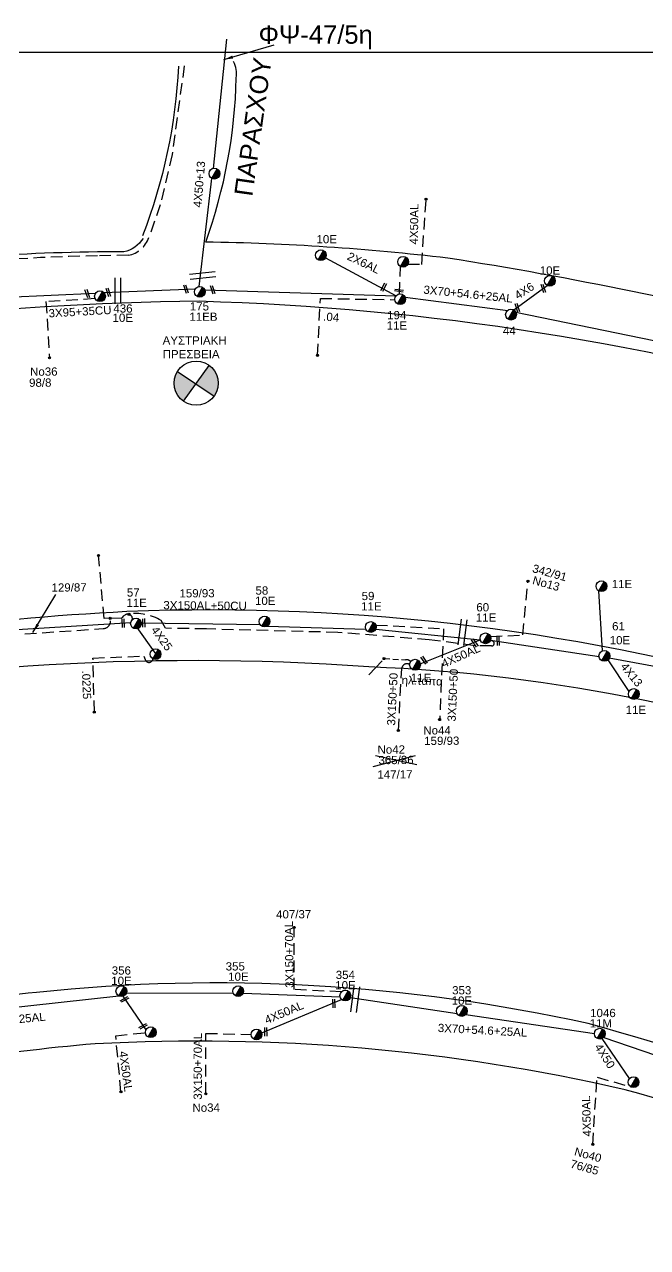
# Model space of a CAD drawing. Header units: millimetres. Extents: x 875 to 3140, y 727 to 1775.
# Drawn here: x 2212.3 to 2348.5, y 1494.8 to 1762.1 of the extents above; entities that cross this region are included whole.
import ezdxf
from ezdxf.enums import TextEntityAlignment as Align

# ---------------------------------------------------------------- set-up
doc = ezdxf.new("R2010")
doc.units = ezdxf.units.MM
doc.linetypes.add('DASHED', pattern=[19.05, 12.7, -6.35])
for name, color, linetype in [('Άγνωστα', 7, 'Continuous'), ('Γέφυρες Εναερίου Δικτύου', 7, 'Continuous'), ('Γυμνά εναέρια ΧΤ (3Φ)   4x50AL', 7, 'Continuous'), ('Γυμνά εναέρια ΧΤ και ΦΟΠ (3Φ)   4x50+16AL', 7, 'Continuous'), ('Εναέρια παροχή ΧΤ 4x25', 7, 'SYN_LINE'), ('Επιγραφές - Σχήματα', 7, 'Continuous'), ('Καλώδια ΧΤ   2x6AL', 7, 'DASHED'), ('Καλώδια ΧΤ   3x150+50AL', 7, 'DASHED'), ('Καλώδια ΧΤ   3x150+50CU', 7, 'DASHED'), ('Καλώδια ΧΤ   3x150+70AL', 7, 'DASHED'), ('Καλώδια ΧΤ   3x150AL+50CU', 7, 'DASHED'), ('Καλώδια ΧΤ   3x95+35CU', 7, 'DASHED'), ('Καλώδια ΧΤ   4x50+13', 7, 'Continuous'), ('Μηχανική τομή', 7, 'Continuous'), ('Στύλος ΦΜ', 7, 'Continuous'), ('Στύλος ΦΜ @ 1', 7, 'Continuous'), ('Συνδέσεις', 7, 'Continuous'), ('Συνεστραμμένα ΧΤ   3x70+54.6+25AL', 7, 'SYN_LINE'), ('Τομή', 7, 'Continuous'), ('Υπόβαθρο ΔΕΗ', 7, 'Continuous'), ('Υπόγεια Καλώδια Δικτύου ΧΤ   .04', 7, 'DASHED'), ('Υπόγεια καλώδια Παροχών ΧΤ   .0225', 7, 'DASHED'), ('Υπόγεια καλώδια Παροχών ΧΤ   4x6', 7, 'DASHED')]:
    doc.layers.add(name, color=color, linetype=linetype)
doc.styles.add('ar', font='arial.ttf')
doc.styles.get("Standard").update_dxf_attribs({"font": 'arial.ttf'})
doc.linetypes.add('SYN_LINE', pattern='A,0.5,-0.0001,["/\\/\\/\\/",Standard,S=0.1,R=0,X=0,Y=-0.05],-0.25', length=0.7501)
doc.dimstyles.new('ISO-25', dxfattribs={"dimtxt": 2.5, "dimasz": 2.5, "dimexe": 1.25, "dimexo": 0.625, "dimtad": 1, "dimtxsty": 'Standard', "dimcen": 2.5, "dimadec": 0, "dimazin": 0, "dimtfac": 1, "dimtmove": 0, "dimatfit": 3, "dimfxl": 1, "dimarcsym": 0})

# ---------------------------------------------------------------- blocks, each defined once
blk = doc.blocks.new('ΥΠΑΡΧΩΝ ΤΣΙΜΕΝΤΕΝΙΟΣ ΣΤΥΛΟΣ')
at = {"layer": 'Στύλος ΦΜ'}
blk.add_hatch(color=256, dxfattribs=at).paths.add_polyline_path([(-1.29, -2.28, 0.574793), (2.62, 0, 0.268822), (1.3, 2.27)])
blk.add_line((-1.29, -2.28), (1.3, 2.27), dxfattribs=at)
blk.add_circle((0, 0), 2.62, dxfattribs=at)
at = {"layer": 'Στύλος ΦΜ', "flags": 4}
for tag, p in [('ΑΡΙΘΜΟΣ', (-4.68, 8.05)), ('ΤΥΠΟΣ', (-4.91, 3.03))]:
    blk.add_attdef(tag, p, '', height=4, dxfattribs=at)
blk = doc.blocks.new('ΤΟΜΗ')
at = {"layer": 'Τομή', "ltscale": 40}
for p, q in [((-5.68, 0), (5.68, 0)), ((5.68, -2.33), (-5.68, -2.33))]:
    blk.add_line(p, q, dxfattribs=at)
blk = doc.blocks.new('ΜΗΧΑΝΙΚΗ ΤΟΜΗ')
at = {"layer": 'Μηχανική τομή', "ltscale": 40}
for p, q in [((-1.89, 0.78), (1.89, 0.78)), ((1.89, 0), (-1.89, 0))]:
    blk.add_line(p, q, dxfattribs=at)
blk = doc.blocks.new('_ΣΥΝΔΕΣΗ')
at = {"layer": 'Συνδέσεις', "linetype": 'SYN_LINE', "ltscale": 40}
blk.add_hatch(color=256, dxfattribs=at).paths.add_polyline_path([(0.5, -0.01, 1), (-0.5, -0.01, 1)])
at = {"layer": 'Συνδέσεις'}
blk.add_circle((0, -0.01), 0.5, dxfattribs=at)

msp = doc.modelspace()

# ---------------------------------------------------------------- hatches: boundary and pattern name
at = {"layer": 'Επιγραφές - Σχήματα'}
h = msp.add_hatch(color=1, dxfattribs=at)
h.paths.add_polyline_path([(2252.68, 1687.61), (2249.78, 1683.54), (2253.74, 1680.87, 0.158648), (2254.66, 1683.71, 0.239646)])
h.paths.add_polyline_path([(2249.78, 1683.54), (2245.74, 1686.27, 0.140748), (2245.01, 1683.71, 0.245453), (2247.08, 1679.75)])

# ---------------------------------------------------------------- linework, layer by layer
at = {"layer": 'Γέφυρες Εναερίου Δικτύου', "color": 85, "linetype": 'DASHED', "ltscale": 0.2}
for points in [[(2231.03, 1632.31), (2229.7, 1632.3), (2228.51, 1646.05)], [(2314.2, 1628.32), (2321.23, 1628.67), (2322.39, 1640.44)]]:
    msp.add_lwpolyline(points, dxfattribs=at)
at = {"layer": 'Γέφυρες Εναερίου Δικτύου', "color": 85}
for points in [[(2338.64, 1625.19), (2337.85, 1638.3)], [(2339.87, 1623.23), (2344.44, 1616.28)]]:
    msp.add_lwpolyline(points, dxfattribs=at)
at = {"layer": 'Γυμνά εναέρια ΧΤ (3Φ)   4x50AL', "color": 151, "linetype": 'DASHED', "ltscale": 0.2}
msp.add_lwpolyline([(2296.14, 1709.75), (2299.14, 1709.69), (2300.11, 1723.95)], dxfattribs=at)
at = {"layer": 'Γυμνά εναέρια ΧΤ (3Φ)   4x50AL', "color": 85, "ltscale": 0.2}
msp.add_lwpolyline([(2298.84, 1622.33), (2311.96, 1627.59)], dxfattribs=at)
at = {"layer": 'Γυμνά εναέρια ΧΤ (3Φ)   4x50AL', "color": 2, "ltscale": 0.2}
for points in [[(2233.83, 1549.68), (2238.85, 1542.35)], [(2264.16, 1541.66), (2281.62, 1549.01)]]:
    msp.add_lwpolyline(points, dxfattribs=at)
at = {"layer": 'Γυμνά εναέρια ΧΤ (3Φ)   4x50AL', "color": 2, "linetype": 'DASHED', "ltscale": 0.2}
msp.add_lwpolyline([(2233.39, 1528.82), (2232.25, 1541.07), (2238.73, 1541.71)], dxfattribs=at)
at = {"layer": 'Γυμνά εναέρια ΧΤ (3Φ)   4x50AL', "color": 173, "ltscale": 0.2}
msp.add_lwpolyline([(2344.59, 1531.7), (2338.58, 1540.44)], dxfattribs=at)
at = {"layer": 'Γυμνά εναέρια ΧΤ (3Φ)   4x50AL', "color": 173, "linetype": 'DASHED', "ltscale": 0.2}
msp.add_lwpolyline([(2336.55, 1517.32), (2337.47, 1532), (2344.89, 1529.89)], dxfattribs=at)
at = {"layer": 'Γυμνά εναέρια ΧΤ και ΦΟΠ (3Φ)   4x50+16AL', "color": 27}
for points in [[(2208.28, 1629.72), (2235.52, 1631.36)], [(2237.85, 1631.3), (2263.82, 1630.94)], [(2265.44, 1630.62), (2286.94, 1629.92)], [(2289.09, 1629.94), (2311.96, 1627.59)]]:
    msp.add_lwpolyline(points, dxfattribs=at)
at = {"layer": 'Γυμνά εναέρια ΧΤ και ΦΟΠ (3Φ)   4x50+16AL', "color": 85}
for points in [[(2314.19, 1627.54), (2337.91, 1623.96)], [(2340.16, 1623.64), (2363.05, 1619.48)]]:
    msp.add_lwpolyline(points, dxfattribs=at)
at = {"layer": 'Εναέρια παροχή ΧΤ 4x25', "color": 27, "ltscale": 10}
msp.add_lwpolyline([(2236.49, 1630.79), (2241, 1624.44)], dxfattribs=at)
at = {"layer": 'Επιγραφές - Σχήματα'}
msp.add_lwpolyline([(892.09, 1756.08), (2890.24, 1756.08), (2890.24, 1756.08)], dxfattribs=at)
at = {"layer": 'Επιγραφές - Σχήματα', "color": 1}
for points in [[(2247.08, 1679.75), (2252.68, 1687.61)], [(2245.74, 1686.27), (2253.74, 1680.87)]]:
    msp.add_lwpolyline(points, dxfattribs=at)
msp.add_circle((2249.83, 1683.71), 4.83, dxfattribs=at)
at = {"layer": 'Καλώδια ΧΤ   2x6AL', "color": 151, "linetype": 'SYN_LINE', "ltscale": 20}
msp.add_line((2278.14, 1711.13), (2293.53, 1702.83), dxfattribs=at)
at = {"layer": 'Καλώδια ΧΤ   2x6AL', "color": 151, "ltscale": 0.2}
msp.add_line((2294.3, 1703.24), (2294.49, 1709.22), dxfattribs=at)
at = {"layer": 'Καλώδια ΧΤ   3x150+50AL', "color": 27, "linetype": 'DASHED', "ltscale": 0.2}
msp.add_lwpolyline([(2289.11, 1630.84), (2303.91, 1630.04), (2303.08, 1610.17)], dxfattribs=at)
at = {"layer": 'Καλώδια ΧΤ   3x150+50CU', "color": 85, "ltscale": 0.2}
msp.add_lwpolyline([(2150.57, 1623.12), (2150.71, 1622.15, 0.486216), (2152.74, 1621), (2178.43, 1625.27), (2200.96, 1628.12), (2229.53, 1630.05, 0.49466), (2231.03, 1632.31), (2233.62, 1632.39), (2234.1, 1632.9, -0.736401), (2235.88, 1632.04)], format="xyb", dxfattribs=at)
at = {"layer": 'Καλώδια ΧΤ   3x150+70AL', "color": 2, "ltscale": 0.2}
for points in [[(2281.59, 1550.65), (2271.26, 1551.15), (2271.26, 1564.74)], [(2251.96, 1528.36), (2251.96, 1541.58), (2261.85, 1541.36)]]:
    msp.add_lwpolyline(points, dxfattribs=at)
at = {"layer": 'Καλώδια ΧΤ   3x150AL+50CU', "color": 133, "ltscale": 0.2}
msp.add_lwpolyline([(2247.23, 1753.08), (2244.56, 1733.7), (2241.97, 1722.72), (2239.47, 1715.53, -0.265081), (2235.02, 1711.66), (2228.23, 1711.58, 0.050184), (2129.84, 1699.5, -0.562549), (2123.05, 1706.53, 0.221272), (2123.53, 1744.84, -0.018008), (2119.81, 1753.97, -1.43092)], format="xyb", dxfattribs=at)
at = {"layer": 'Καλώδια ΧΤ   3x150AL+50CU', "color": 85, "ltscale": 0.2}
for points in [[(2314.19, 1627.54), (2314.75, 1627.32, -0.757119), (2314.42, 1626.27), (2310.82, 1626.32), (2300.75, 1627.62), (2280.82, 1629.22), (2252.08, 1629.98), (2243.13, 1630.14), (2242.18, 1631.81, 0.176659), (2234.95, 1633.22, 2.147681)], [(2294.05, 1607.78), (2294.79, 1621.32, -0.569518), (2296.5, 1622.21, 0.284651)]]:
    msp.add_lwpolyline(points, format="xyb", dxfattribs=at)
at = {"layer": 'Καλώδια ΧΤ   3x150AL+50CU', "color": 0, "linetype": 'DASHED', "ltscale": 0.1}
msp.add_lwpolyline([(2290.92, 1623.5), (2295.54, 1623.24)], dxfattribs=at)
msp.add_arc((2295.81, 1622.1), 1.17, 39.5157, 103.1745, dxfattribs=at)
at = {"layer": 'Καλώδια ΧΤ   3x95+35CU', "color": 6, "ltscale": 0.2}
msp.add_lwpolyline([(2227.74, 1702.19), (2217, 1701.55), (2217.76, 1689.27)], dxfattribs=at)
at = {"layer": 'Καλώδια ΧΤ   4x50+13', "color": 1}
for p, q in [((2253.59, 1730.67), (2256.55, 1758.93)), ((2250.51, 1704.85), (2253.24, 1728.49))]:
    msp.add_line(p, q, dxfattribs=at)
at = {"layer": 'Συνεστραμμένα ΧΤ   3x70+54.6+25AL', "color": 6, "ltscale": 20}
msp.add_lwpolyline([(2208.44, 1702.52), (2227.83, 1703.38)], dxfattribs=at)
at = {"layer": 'Συνεστραμμένα ΧΤ   3x70+54.6+25AL', "color": 151, "ltscale": 20}
for points in [[(2229.61, 1703.57), (2249.63, 1704.32)], [(2251.72, 1704.09), (2293.53, 1702.83)], [(2295.53, 1702.5), (2317.94, 1699.63)], [(2319.7, 1699.26), (2363.75, 1690.22)]]:
    msp.add_lwpolyline(points, dxfattribs=at)
at = {"layer": 'Συνεστραμμένα ΧΤ   3x70+54.6+25AL', "color": 2, "ltscale": 20}
for points in [[(2200.37, 1546.22), (2232.9, 1549.78)], [(2234.58, 1550.38), (2257.88, 1550.46)], [(2260.11, 1550.38), (2281.32, 1549.54)]]:
    msp.add_lwpolyline(points, dxfattribs=at)
at = {"layer": 'Συνεστραμμένα ΧΤ   3x70+54.6+25AL', "color": 173, "ltscale": 20}
for points in [[(2283.55, 1549.4), (2306.87, 1545.9)], [(2308.77, 1545.69), (2336.91, 1541.56)], [(2338.94, 1540.7), (2384.35, 1525.16)]]:
    msp.add_lwpolyline(points, dxfattribs=at)
at = {"layer": 'Υπόβαθρο ΔΕΗ'}
for points in [[(2402.49, 1748.82), (2386.31, 1694.94), (2385.19, 1694.53, 0.023836), (2304.83, 1711.05, 0.025244), (2251.91, 1714.55, 0.080631), (2258.6, 1750.43, 0.153096), (2257.99, 1754.04)], [(2238.21, 1715.37, -0.218613), (2234.01, 1712.43, 0.033459), (2172.63, 1708.33, 0.00304), (2127.16, 1700.37, -0.439769), (2124.22, 1705.18, -0.141543), (2125.79, 1709.38, 0.16288), (2126.51, 1739.94, 0.071359), (2120.72, 1753.85, 0.71501)], [(2245.97, 1753.02, -0.079799), (2238.11, 1715.92, -0.157449)], [(2514.41, 1625.59), (2481, 1569.57, 0.059767), (2383.83, 1615.34, 0.081298), (2234.7, 1633.78, 0.034826), (2139.17, 1622.01), (2130.67, 1624.57), (2114.23, 1679.42), (2116.66, 1685.68, -0.055188), (2250.49, 1701.68, -0.064496), (2398.15, 1678.3, -0.060424), (2514.41, 1625.59, -1.462523)], [(2475.3, 1560.07), (2440.57, 1502.41, 0.054923), (2335.55, 1543.7, 0.080919), (2214.94, 1550.53, 0.031708), (2157.17, 1540.61), (2153.99, 1542.66), (2135.84, 1606.5), (2139.21, 1611.64, -0.070138), (2287.6, 1621.75, -0.083744), (2406.95, 1596.88, -0.033469), (2475.3, 1560.07, -7.744932)], [(2163.41, 1528.84, 0.415674), (2159.81, 1523.44, 0.007297), (2180.17, 1454.04, -0.057165), (2261.02, 1461.24, -0.088469), (2368.73, 1434.32, -0.016132), (2392.81, 1423.21, 0.007039), (2434.59, 1491.97, 0.056666), (2343.65, 1529.26, 0.069942), (2227.76, 1539.29, 0.03846), (2163.41, 1528.84, 8.500528)]]:
    msp.add_lwpolyline(points, format="xyb", dxfattribs=at)
at = {"layer": 'Υπόβαθρο ΔΕΗ', "ltscale": 40}
for points in [[(2288.5, 1599.95), (2297.78, 1602.3)], [(2289.04, 1602.32), (2298.06, 1600.33)]]:
    msp.add_lwpolyline(points, dxfattribs=at)
at = {"layer": 'Υπόγεια Καλώδια Δικτύου ΧΤ   .04', "color": 151, "ltscale": 0.2}
msp.add_lwpolyline([(2276.39, 1689.8), (2276.98, 1702.24), (2293.26, 1701.96)], dxfattribs=at)
at = {"layer": 'Υπόγεια καλώδια Παροχών ΧΤ   .0225', "color": 27, "ltscale": 0.2}
msp.add_lwpolyline([(2227.58, 1611.81), (2227.27, 1623.62), (2238.41, 1624.06), (2238.67, 1623.28, 0.799089), (2240.38, 1623.45, 1.797224)], format="xyb", dxfattribs=at)
at = {"layer": 'Υπόγεια καλώδια Παροχών ΧΤ   4x6', "color": 151, "linetype": 'SYN_LINE', "ltscale": 10}
msp.add_lwpolyline([(2319.25, 1699.73), (2326.58, 1705.06)], dxfattribs=at)

# ---------------------------------------------------------------- block references
at = {"layer": 'Μηχανική τομή'}
for p, xscale, yscale, zscale, rotation in [((2225.82, 1703.24), 0.5000000000000628, 0.5000000000000628, 0.5000000000000628, 288.1819623035607), ((2230.45, 1703.5), 0.5000000000000628, 0.5000000000000628, 0.5000000000000628, 288.1819623035607), ((2247.41, 1704.21), 0.5000000000000628, 0.5000000000000628, 0.5000000000000628, 288.1819623035607), ((2253.26, 1704.08), 0.5000000000000628, 0.5000000000000628, 0.5000000000000628, 288.1819623035607), ((2290.99, 1704.61), 0.5000000000000454, 0.5000000000000454, 0.5000000000000454, 63.12984865240207), ((2294.14, 1703.77), 0.5000000000001037, 0.5000000000001037, 0.5000000000001037, 352.1029234325997), ((2325.57, 1704.36), 0.5000000000000628, 0.5000000000000628, 0.5000000000000628, 288.1819623035607), ((2319.87, 1700.15), 0.5000000000000628, 0.5000000000000628, 0.5000000000000628, 288.1819623035607), ((2234.05, 1631.24), 0.4999999999998564, 0.4999999999998564, 0.4999999999998564, 91.85555854086383), ((2238.56, 1631.3), 0.4999999999998564, 0.4999999999998564, 0.4999999999998564, 91.85555854086383), ((2310.92, 1627.02), 0.4999999999997878, 0.4999999999997878, 0.4999999999997878, 124.5864946100101), ((2316.07, 1627.32), 0.4999999999998564, 0.4999999999998564, 0.4999999999998564, 91.85555854086383), ((2299.82, 1623.26), 0.4999999999997878, 0.4999999999997878, 0.4999999999997878, 124.5864946100101), ((2234.25, 1548.83), 0.4999999999998346, 0.4999999999998346, 0.4999999999998346, 28.42412929513017), ((2280.13, 1548.13), 0.4999999999998564, 0.4999999999998564, 0.4999999999998564, 91.85555854086383), ((2238.31, 1542.94), 0.4999999999998346, 0.4999999999998346, 0.4999999999998346, 28.42412929513017), ((2265.24, 1541.9), 0.4999999999998564, 0.4999999999998564, 0.4999999999998564, 91.85555854086383)]:
    msp.add_blockref('ΜΗΧΑΝΙΚΗ ΤΟΜΗ', p, dxfattribs=dict(at, xscale=xscale, yscale=yscale, zscale=zscale, rotation=rotation))
at = {"layer": 'Στύλος ΦΜ @ 1', "ltscale": 40, "xscale": 0.4499999999998181, "yscale": 0.4499999999998181, "zscale": 0.4499999999998181}
for p in [(2253.82, 1729.52), (2295.07, 1710.25), (2240.96, 1624.47), (2239.91, 1541.82), (2263.03, 1541.34), (2345.47, 1530.92)]:
    msp.add_blockref('ΥΠΑΡΧΩΝ ΤΣΙΜΕΝΤΕΝΙΟΣ ΣΤΥΛΟΣ', p, dxfattribs=at)
at = {"layer": 'Στύλος ΦΜ @ 1', "ltscale": 40}
ref = msp.add_blockref('ΥΠΑΡΧΩΝ ΤΣΙΜΕΝΤΕΝΙΟΣ ΣΤΥΛΟΣ', (2277.1, 1711.69), dxfattribs=dict(at, xscale=0.4499999999998181, yscale=0.4499999999998181, zscale=0.4499999999998181))
ref.add_attrib('ΤΥΠΟΣ', '10E', (2276.14, 1714.29), dxfattribs={"layer": 'Στύλος ΦΜ', "height": 1.8, "flags": 4})
ref = msp.add_blockref('ΥΠΑΡΧΩΝ ΤΣΙΜΕΝΤΕΝΙΟΣ ΣΤΥΛΟΣ', (2327.17, 1706.08), dxfattribs=dict(at, xscale=0.4499999999998181, yscale=0.4499999999998181, zscale=0.4499999999998181))
ref.add_attrib('ΤΥΠΟΣ', '10E', (2324.95, 1707.44), dxfattribs={"layer": 'Στύλος ΦΜ', "height": 1.8, "flags": 4})
ref = msp.add_blockref('ΥΠΑΡΧΩΝ ΤΣΙΜΕΝΤΕΝΙΟΣ ΣΤΥΛΟΣ', (2228.8, 1702.71), dxfattribs=dict(at, xscale=0.4499999999998181, yscale=0.4499999999998181, zscale=0.4499999999998181))
ref.add_attrib('ΤΥΠΟΣ', '10E', (2231.55, 1697.12), dxfattribs={"layer": 'Στύλος ΦΜ', "height": 1.8, "flags": 4})
ref.add_attrib('ΑΡΙΘΜΟΣ', '436', (2231.73, 1699.14), dxfattribs={"layer": 'Στύλος ΦΜ', "height": 1.8, "flags": 4})
ref = msp.add_blockref('ΥΠΑΡΧΩΝ ΤΣΙΜΕΝΤΕΝΙΟΣ ΣΤΥΛΟΣ', (2250.62, 1703.68), dxfattribs=dict(at, xscale=0.4499999999998181, yscale=0.4499999999998181, zscale=0.4499999999998181))
ref.add_attrib('ΤΥΠΟΣ', '11EB', (2248.35, 1697.34), dxfattribs={"layer": 'Στύλος ΦΜ', "height": 1.8, "flags": 4})
ref.add_attrib('ΑΡΙΘΜΟΣ', '175', (2248.45, 1699.6), dxfattribs={"layer": 'Στύλος ΦΜ', "height": 1.8, "flags": 4})
ref = msp.add_blockref('ΥΠΑΡΧΩΝ ΤΣΙΜΕΝΤΕΝΙΟΣ ΣΤΥΛΟΣ', (2294.43, 1702.07), dxfattribs=dict(at, xscale=0.4499999999998181, yscale=0.4499999999998181, zscale=0.4499999999998181))
ref.add_attrib('ΤΥΠΟΣ', '11E', (2291.48, 1695.42), dxfattribs={"layer": 'Στύλος ΦΜ', "height": 1.8, "flags": 4})
ref.add_attrib('ΑΡΙΘΜΟΣ', '194', (2291.59, 1697.68), dxfattribs={"layer": 'Στύλος ΦΜ', "height": 1.8, "flags": 4})
ref = msp.add_blockref('ΥΠΑΡΧΩΝ ΤΣΙΜΕΝΤΕΝΙΟΣ ΣΤΥΛΟΣ', (2318.66, 1698.7), dxfattribs=dict(at, xscale=0.4499999999998181, yscale=0.4499999999998181, zscale=0.4499999999998181))
ref.add_attrib('ΤΥΠΟΣ', '44', (2316.89, 1694.3), dxfattribs={"layer": 'Στύλος ΦΜ', "height": 1.8, "flags": 4})
ref = msp.add_blockref('ΥΠΑΡΧΩΝ ΤΣΙΜΕΝΤΕΝΙΟΣ ΣΤΥΛΟΣ', (2264.79, 1631.6), dxfattribs=dict(at, xscale=0.4499999999998181, yscale=0.4499999999998181, zscale=0.4499999999998181))
ref.add_attrib('ΤΥΠΟΣ', '10E', (2262.69, 1635.23), dxfattribs={"layer": 'Στύλος ΦΜ', "height": 1.8, "flags": 4})
ref.add_attrib('ΑΡΙΘΜΟΣ', '58', (2262.8, 1637.49), dxfattribs={"layer": 'Στύλος ΦΜ', "height": 1.8, "flags": 4})
ref = msp.add_blockref('ΥΠΑΡΧΩΝ ΤΣΙΜΕΝΤΕΝΙΟΣ ΣΤΥΛΟΣ', (2338.44, 1639.33), dxfattribs=dict(at, xscale=0.4499999999998181, yscale=0.4499999999998181, zscale=0.4499999999998181))
ref.add_attrib('ΤΥΠΟΣ', '11E', (2340.69, 1638.91), dxfattribs={"layer": 'Στύλος ΦΜ', "height": 1.8, "flags": 4})
ref = msp.add_blockref('ΥΠΑΡΧΩΝ ΤΣΙΜΕΝΤΕΝΙΟΣ ΣΤΥΛΟΣ', (2236.68, 1631.17), dxfattribs=dict(at, xscale=0.4499999999998181, yscale=0.4499999999998181, zscale=0.4499999999998181))
ref.add_attrib('ΤΥΠΟΣ', '11E', (2234.58, 1634.8), dxfattribs={"layer": 'Στύλος ΦΜ', "height": 1.8, "flags": 4})
ref.add_attrib('ΑΡΙΘΜΟΣ', '57', (2234.68, 1637.06), dxfattribs={"layer": 'Στύλος ΦΜ', "height": 1.8, "flags": 4})
ref = msp.add_blockref('ΥΠΑΡΧΩΝ ΤΣΙΜΕΝΤΕΝΙΟΣ ΣΤΥΛΟΣ', (2288.01, 1630.41), dxfattribs=dict(at, xscale=0.4499999999998181, yscale=0.4499999999998181, zscale=0.4499999999998181))
ref.add_attrib('ΤΥΠΟΣ', '11E', (2285.91, 1634.03), dxfattribs={"layer": 'Στύλος ΦΜ', "height": 1.8, "flags": 4})
ref.add_attrib('ΑΡΙΘΜΟΣ', '59', (2286.01, 1636.29), dxfattribs={"layer": 'Στύλος ΦΜ', "height": 1.8, "flags": 4})
ref = msp.add_blockref('ΥΠΑΡΧΩΝ ΤΣΙΜΕΝΤΕΝΙΟΣ ΣΤΥΛΟΣ', (2313.08, 1627.94), dxfattribs=dict(at, xscale=0.4499999999998181, yscale=0.4499999999998181, zscale=0.4499999999998181))
ref.add_attrib('ΤΥΠΟΣ', '11E', (2310.98, 1631.57), dxfattribs={"layer": 'Στύλος ΦΜ', "height": 1.8, "flags": 4})
ref.add_attrib('ΑΡΙΘΜΟΣ', '60', (2311.08, 1633.83), dxfattribs={"layer": 'Στύλος ΦΜ', "height": 1.8, "flags": 4})
ref = msp.add_blockref('ΥΠΑΡΧΩΝ ΤΣΙΜΕΝΤΕΝΙΟΣ ΣΤΥΛΟΣ', (2339.08, 1624.09), dxfattribs=dict(at, xscale=0.4499999999998181, yscale=0.4499999999998181, zscale=0.4499999999998181))
ref.add_attrib('ΤΥΠΟΣ', '10Ε', (2340.24, 1626.62), dxfattribs={"layer": 'Στύλος ΦΜ', "height": 1.8, "flags": 4})
ref.add_attrib('ΑΡΙΘΜΟΣ', '61', (2340.77, 1629.68), dxfattribs={"layer": 'Στύλος ΦΜ', "height": 1.8, "flags": 4})
ref = msp.add_blockref('ΥΠΑΡΧΩΝ ΤΣΙΜΕΝΤΕΝΙΟΣ ΣΤΥΛΟΣ', (2297.68, 1622.17), dxfattribs=dict(at, xscale=0.4499999999998181, yscale=0.4499999999998181, zscale=0.4499999999998181))
ref.add_attrib('ΤΥΠΟΣ', '11E', (2296.76, 1618.42), dxfattribs={"layer": 'Στύλος ΦΜ', "height": 1.8, "flags": 4})
ref = msp.add_blockref('ΥΠΑΡΧΩΝ ΤΣΙΜΕΝΤΕΝΙΟΣ ΣΤΥΛΟΣ', (2345.5, 1615.76), dxfattribs=dict(at, xscale=0.4499999999998181, yscale=0.4499999999998181, zscale=0.4499999999998181))
ref.add_attrib('ΤΥΠΟΣ', '11E', (2343.73, 1611.4), dxfattribs={"layer": 'Στύλος ΦΜ', "height": 1.8, "flags": 4})
at = {"layer": 'Στύλος ΦΜ @ 1', "ltscale": 40, "xscale": 0.4499999999998181, "yscale": 0.4499999999998181, "zscale": 0.4499999999998181}
for p, values in [((2233.48, 1550.8), {'ΤΥΠΟΣ': '10E', 'ΑΡΙΘΜΟΣ': '356'}), ((2282.45, 1549.84), {'ΤΥΠΟΣ': '10E', 'ΑΡΙΘΜΟΣ': '354'}), ((2307.9, 1546.48), {'ΤΥΠΟΣ': '10E', 'ΑΡΙΘΜΟΣ': '353'}), ((2338.08, 1541.51), {'ΤΥΠΟΣ': '11M', 'ΑΡΙΘΜΟΣ': '1046'})]:
    msp.add_blockref('ΥΠΑΡΧΩΝ ΤΣΙΜΕΝΤΕΝΙΟΣ ΣΤΥΛΟΣ', p, dxfattribs=at).add_auto_attribs(values)
at = {"layer": 'Στύλος ΦΜ @ 1', "ltscale": 40}
ref = msp.add_blockref('ΥΠΑΡΧΩΝ ΤΣΙΜΕΝΤΕΝΙΟΣ ΣΤΥΛΟΣ', (2259.01, 1550.8), dxfattribs=dict(at, xscale=0.4499999999998181, yscale=0.4499999999998181, zscale=0.4499999999998181))
ref.add_attrib('ΤΥΠΟΣ', '10E', (2256.83, 1553.08), dxfattribs={"layer": 'Στύλος ΦΜ', "height": 1.8, "flags": 4})
ref.add_attrib('ΑΡΙΘΜΟΣ', '355', (2256.28, 1555.32), dxfattribs={"layer": 'Στύλος ΦΜ', "height": 1.8, "flags": 4})
at = {"layer": 'Συνδέσεις', "xscale": 0.4500000000000455, "yscale": 0.4500000000000455, "zscale": 0.4500000000000455}
for p in [(2300.09, 1723.95), (2276.38, 1689.8), (2217.75, 1689.27), (2228.5, 1646.05), (2322.37, 1640.44), (2231.01, 1632.31), (2235.14, 1633.18), (2290.91, 1623.5), (2227.56, 1611.8), (2303.06, 1610.17), (2294.03, 1607.78), (2271.26, 1564.75), (2233.39, 1528.82), (2251.96, 1528.37), (2336.55, 1517.32)]:
    msp.add_blockref('_ΣΥΝΔΕΣΗ', p, dxfattribs=at)
at = {"layer": 'Τομή'}
for p, xscale, yscale, zscale, rotation in [((2232.13, 1703.93), 0.4999999999999707, 0.4999999999999707, 0.4999999999999707, 90.24149376614685), ((2251.19, 1707.83), 0.4999999999999527, 0.4999999999999527, 0.4999999999999527, 6.011338173848534), ((2307.47, 1629.31), 0.499999999999951, 0.499999999999951, 0.499999999999951, 82.60764162664573), ((2284.04, 1549.08), 0.499999999999951, 0.499999999999951, 0.499999999999951, 82.60764162664573)]:
    msp.add_blockref('ΤΟΜΗ', p, dxfattribs=dict(at, xscale=xscale, yscale=yscale, zscale=zscale, rotation=rotation))

# ---------------------------------------------------------------- texts
at = {"layer": 'Άγνωστα', "color": 7}
note = msp.add_mtext_dynamic_manual_height_columns('ηλ.ταπα\\P', width=1.8, gutter_width=12.5, heights=[0.0453, 0], dxfattribs=dict(at, insert=(2280.5, 1620.25), char_height=1.8, attachment_point=1, rotation=357.9027))
for column, words in zip(note.columns.linked_columns, ['\\P']):
    column.text = words
at = {"layer": 'Γυμνά εναέρια ΧΤ (3Φ)   4x50AL', "ltscale": 20}
for rotation, p in [(89.198, (2297.47, 1718.5)), (22.8558, (2269.04, 1546.14)), (277.7718, (2234.47, 1533.26)), (91.6149, (2335.17, 1523.5))]:
    msp.add_text('4X50AL', height=1.8, rotation=rotation, dxfattribs=at).set_placement(p, align=Align.MIDDLE)
at = {"layer": 'Γυμνά εναέρια ΧΤ (3Φ)   4x50AL', "ltscale": 20, "char_height": 1.8, "width": 7.4435, "attachment_point": 1, "style": 'ar'}
for s, insert, rotation in [('4Χ50ΑL', (2303.25, 1623.1), 24.264), ('4Χ50', (2338.37, 1539.59), 302.6473)]:
    msp.add_mtext(s, dxfattribs=dict(at, insert=insert, rotation=rotation))
at = {"layer": 'Επιγραφές - Σχήματα', "ltscale": 20, "insert": (2263.48, 1761.91), "char_height": 4, "width": 19.3816, "attachment_point": 1, "style": 'ar'}
msp.add_mtext('ΦΨ-47/5η', dxfattribs=at)
at = {"layer": 'Επιγραφές - Σχήματα', "ltscale": 20, "attachment_point": 1, "style": 'ar'}
for s, insert, char_height, width, rotation in [('ΠΑΡΑΣΧΟΥ', (2258.13, 1724.95), 4, 19.3816, 81.9508), ('Νο36', (2213.51, 1687.12), 1.8, 7.4435, 0.4058), ('98/8', (2213.29, 1684.71), 1.8, 7.4435, 0.4058), ('342/91', (2323.66, 1644.18), 1.8, 7.4435, 344.4629), ('129/87', (2218.2, 1639.93), 1.8, 7.4435, 0.4058), ('Νο13', (2323.69, 1641.58), 1.8, 7.4435, 344.4629), ('159/93', (2246.17, 1638.66), 1.8, 7.4435, 0.4058), ('4Χ25', (2241.34, 1630.81), 1.8, 7.4435, 306.0653), ('4Χ13', (2343.91, 1622.84), 1.8, 7.4435, 308.9297), ('Νο44', (2299.49, 1608.7), 1.8, 7.4435, 0.4058), ('Νο42', (2289.48, 1604.5), 1.8, 7.4435, 0.4058), ('159/93', (2299.68, 1606.41), 1.8, 7.4435, 0.4058), ('365/86', (2289.68, 1602.21), 1.8, 7.4435, 0.4058), ('147/17', (2289.45, 1599.06), 1.8, 7.4435, 0.4058), ('407/37', (2267.3, 1568.49), 1.8, 7.4435, 0.4058), ('Νο34', (2249.01, 1526.22), 1.8, 7.4435, 0.4058), ('Νο40', (2332.84, 1516.7), 1.8, 7.4435, 344.4629), ('76/85', (2331.98, 1514.01), 1.8, 7.4435, 344.4629)]:
    msp.add_mtext(s, dxfattribs=dict(at, insert=insert, char_height=char_height, width=width, rotation=rotation))
at = {"layer": 'Επιγραφές - Σχήματα', "color": 1, "ltscale": 20, "insert": (2242.5, 1693.95), "char_height": 1.8, "width": 20.7045, "attachment_point": 1, "style": 'ar'}
msp.add_mtext('ΑΥΣΤΡΙΑΚΗ \\PΠΡΕΣΒΕΙΑ', dxfattribs=at)
at = {"layer": 'Καλώδια ΧΤ   2x6AL', "ltscale": 0.2}
msp.add_text('2X6AL', height=1.8, rotation=334.4819, dxfattribs=at).set_placement((2286.46, 1710.01), align=Align.MIDDLE)
at = {"layer": 'Καλώδια ΧΤ   3x150+50AL', "ltscale": 20, "insert": (2304.76, 1609.79), "char_height": 1.8, "width": 10.9156, "attachment_point": 1, "rotation": 87.2732, "style": 'ar'}
msp.add_mtext('3Χ150+50', dxfattribs=at)
at = {"layer": 'Καλώδια ΧΤ   3x150+70AL', "ltscale": 0.2}
for rotation, p in [(90.531, (2270.17, 1558.84)), (90, (2250.17, 1534.38))]:
    msp.add_text('3X150+70AL', height=1.8, rotation=rotation, dxfattribs=at).set_placement(p, align=Align.MIDDLE)
at = {"layer": 'Καλώδια ΧΤ   3x150AL+50CU', "ltscale": 0.2}
for s, rotation, p in [('3X150AL+50CU', 359.4548, (2251.78, 1635.1)), ('3X150+50', 87.1062, (2292.72, 1614.63))]:
    msp.add_text(s, height=1.8, rotation=rotation, dxfattribs=at).set_placement(p, align=Align.MIDDLE)
at = {"layer": 'Καλώδια ΧΤ   3x95+35CU', "ltscale": 0.2}
msp.add_text('3X95+35CU', height=1.8, rotation=3.1629, dxfattribs=at).set_placement((2224.44, 1699.36), align=Align.MIDDLE)
at = {"layer": 'Καλώδια ΧΤ   4x50+13', "ltscale": 20}
msp.add_text('4X50+13', height=1.8, rotation=85.2322, dxfattribs=at).set_placement((2250.5, 1727.2), align=Align.MIDDLE)
at = {"layer": 'Συνεστραμμένα ΧΤ   3x70+54.6+25AL', "ltscale": 20}
for rotation, p in [(354.1843, (2309.28, 1703.2)), (5.2978, (2207.15, 1544.36)), (356.8857, (2312.45, 1542.27))]:
    msp.add_text('3X70+54.6+25AL', height=1.8, rotation=rotation, dxfattribs=at).set_placement(p, align=Align.MIDDLE)
at = {"layer": 'Υπόγεια Καλώδια Δικτύου ΧΤ   .04', "ltscale": 0.2}
msp.add_text('.04', height=1.8, rotation=354.9471, dxfattribs=at).set_placement((2279.36, 1698.17), align=Align.MIDDLE)
at = {"layer": 'Υπόγεια καλώδια Παροχών ΧΤ   .0225', "ltscale": 0.2}
msp.add_text('.0225', height=1.8, rotation=272.1494, dxfattribs=at).set_placement((2225.88, 1617.76), align=Align.MIDDLE)
at = {"layer": 'Υπόγεια καλώδια Παροχών ΧΤ   4x6', "ltscale": 0.2}
msp.add_text('4X6', height=1.8, rotation=32.7682, dxfattribs=at).set_placement((2321.58, 1703.91), align=Align.MIDDLE)

# ---------------------------------------------------------------- leaders
at = {"layer": 'Επιγραφές - Σχήματα', "ltscale": 40}
for points, override in [([(2255.88, 1754.44), (2266.87, 1757.64)], {"dimasz": 2, "dimtad": 0}), ([(2214.15, 1629.22), (2219.18, 1637.53)], {"dimasz": 2, "dimtad": 0}), ([(2290.5, 1622.99), (2287.58, 1619.92)], {"dimasz": 0.5, "dimtad": 0})]:
    msp.add_leader(points, dimstyle='ISO-25', override=override, dxfattribs=at)

doc.saveas('drawing.dxf')
